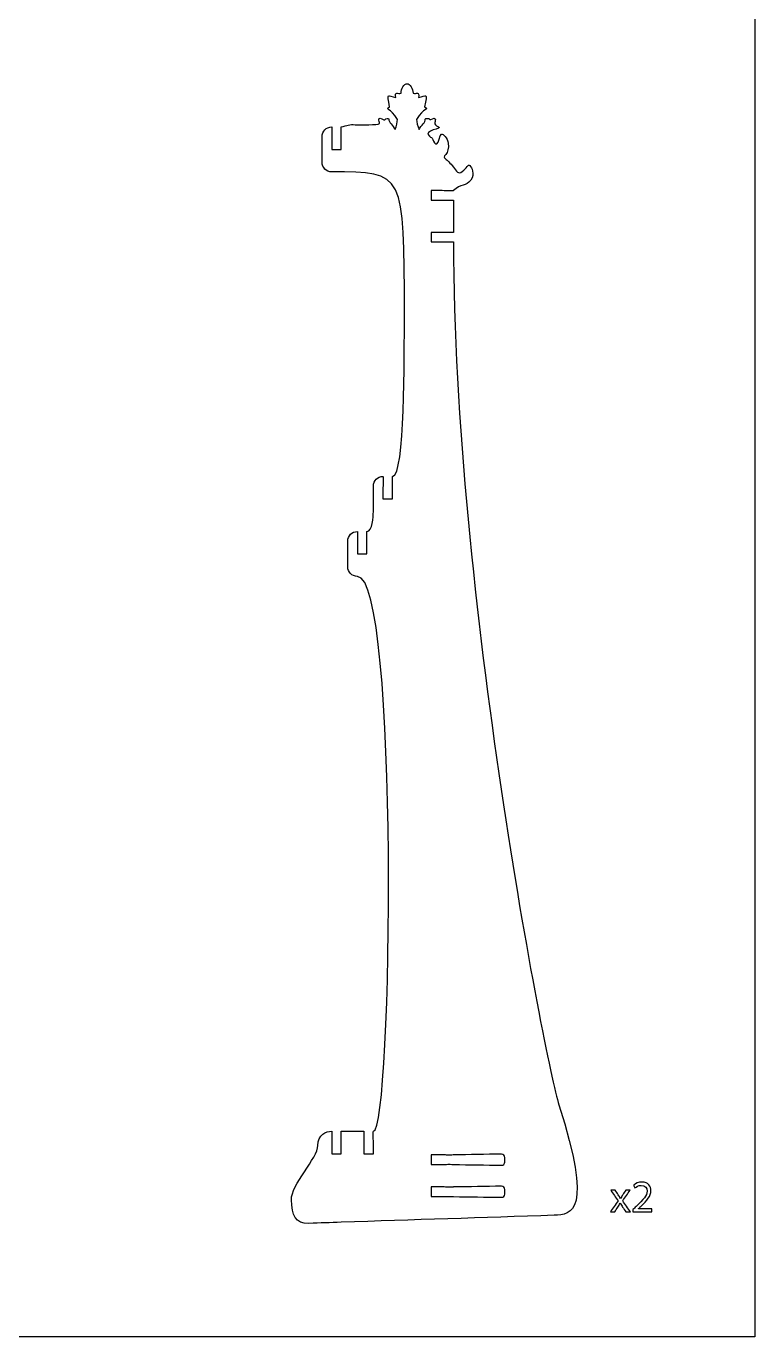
# Model space of a CAD drawing. Extents: x 0 to 850, y 0 to 700.
# Drawn here: x 623 to 850.2, y 0.3 to 408.9 of the extents above; entities that cross this region are included whole.
import ezdxf

# ---------------------------------------------------------------- set-up
doc = ezdxf.new("R2010")
doc.units = 0
doc.header["$MEASUREMENT"] = 0
doc.layers.add('DEFAULT', color=7, linetype='CONTINUOUS')

msp = doc.modelspace()

# ---------------------------------------------------------------- linework, layer by layer
at = {"layer": 'DEFAULT', "color": 7}
msp.add_lwpolyline([(850.25, 0.25), (0.25, 0.25), (0.25, 700.25), (850.25, 700.25)], close=True, dxfattribs=at)
at = {"layer": 'DEFAULT', "color": 1}
for points, knots in [([(789.17, 72.56), (784.94, 85.84), (756.27, 232), (756.27, 341.59), (756.27, 341.64), (755.49, 341.64), (754.52, 341.64), (753.93, 341.64), (753.74, 341.59), (752.77, 341.59), (751.6, 341.59), (750.44, 341.59), (749.27, 341.59), (749.27, 342.59), (749.27, 343.59), (749.27, 344.59), (750.44, 344.59), (751.6, 344.59), (752.77, 344.59), (753.74, 344.59), (753.93, 344.54), (754.52, 344.54), (755.49, 344.54), (756.27, 344.54), (756.27, 344.59), (756.27, 347.92), (756.27, 351.26), (756.27, 354.59), (756.27, 354.64), (755.49, 354.64), (754.52, 354.64), (753.93, 354.64), (753.74, 354.59), (752.77, 354.59), (751.6, 354.59), (750.44, 354.59), (749.27, 354.59), (749.27, 355.59), (749.27, 356.59), (749.27, 357.59), (750.44, 357.59), (751.6, 357.59), (752.77, 357.59), (753.74, 357.59), (753.93, 357.54), (754.52, 357.54), (755.49, 357.54), (756.24, 357.56), (756.27, 357.59), (758.48, 359.8), (760.23, 358.81), (761.64, 360.81), (763.05, 362.81), (761.91, 364.86), (761.36, 365.41), (760.82, 365.95), (760.45, 364.59), (759.02, 363.56), (757.62, 362.55), (757.26, 363.69), (756.23, 364.95), (755.19, 366.21), (754.37, 367.12), (753.74, 367.51), (753.12, 367.89), (753.26, 368.19), (753.86, 368.91), (754.47, 369.64), (754.82, 370.76), (754.63, 372.36), (754.44, 373.96), (753.07, 375.42), (752.5, 375.24), (751.91, 375.05), (751.67, 372.32), (751.05, 372.15), (750.44, 371.98), (750.17, 372.84), (749.83, 373.55), (749.49, 374.26), (749.31, 374.13), (748.78, 374.54), (746.28, 376.48), (753.43, 376.86), (751.57, 377.54), (749.64, 378.25), (750.87, 379.41), (750.57, 380), (750.27, 380.59), (749.15, 379.42), (748.88, 379.82), (748.6, 380.22), (747.39, 380.22), (747.48, 379.88), (747.63, 378.98), (746.18, 377.87), (745.51, 376.65), (745.04, 377.7), (744.81, 379.07), (744.78, 379.73), (746.9, 383.65), (749.01, 382.75), (747.26, 383.75), (748.2, 388.32), (747.86, 387.15), (745.34, 386.68), (745.73, 388.61), (744.68, 387.7), (743.68, 387.98), (743.68, 389.41), (742.71, 390.92), (741.8, 390.92), (740.89, 390.92), (739.91, 389.41), (739.91, 387.98), (738.91, 387.7), (737.86, 388.61), (738.25, 386.68), (735.74, 387.15), (735.4, 388.32), (736.34, 383.75), (734.57, 382.75), (736.69, 383.65), (738.81, 379.73), (738.78, 379.07), (738.55, 377.7), (738.08, 376.65), (737.41, 377.87), (735.96, 378.98), (736.11, 379.88), (736.2, 380.22), (735.15, 380.13), (734.87, 379.72), (734.6, 379.32), (733.33, 380.59), (733.02, 380), (732.72, 379.41), (733.51, 378.85), (733.15, 378.48), (732.78, 378.1), (727.29, 378.01), (725.57, 378.14), (723.84, 378.26), (723.04, 378.03), (721.28, 377.44), (721.23, 377.44), (721.23, 376.65), (721.23, 375.69), (721.23, 375.1), (721.28, 374.9), (721.28, 373.94), (721.28, 372.77), (721.28, 371.6), (721.28, 370.43), (720.28, 370.43), (719.28, 370.43), (718.28, 370.43), (718.28, 371.6), (718.28, 372.77), (718.28, 373.94), (718.28, 374.9), (718.33, 375.1), (718.33, 375.69), (718.33, 376.65), (718.33, 377.44), (718.28, 377.44), (716.62, 377.44), (715.28, 376.1), (715.28, 374.44), (715.28, 371.77), (715.28, 369.1), (715.28, 366.43), (715.28, 364.78), (716.62, 363.44), (718.28, 363.44), (741.06, 363.44), (740.94, 363.44), (740.94, 318.74), (740.94, 306.31), (741.16, 268.51), (737.28, 268.51), (737.23, 268.51), (737.23, 267.73), (737.23, 266.76), (737.23, 266.17), (737.28, 265.98), (737.28, 265.01), (737.28, 263.85), (737.28, 262.68), (737.28, 261.51), (736.28, 261.51), (735.28, 261.51), (734.28, 261.51), (734.28, 262.68), (734.28, 263.85), (734.28, 265.01), (734.28, 265.98), (734.33, 266.17), (734.33, 266.76), (734.33, 267.73), (734.33, 268.51), (734.28, 268.51), (732.62, 268.51), (731.28, 267.17), (731.28, 265.51), (731.28, 262.85), (731.28, 260.18), (731.28, 257.51), (731.28, 255.85), (730.94, 251.33), (729.28, 251.33), (729.23, 251.33), (729.23, 250.54), (729.23, 249.58), (729.23, 248.99), (729.28, 248.79), (729.28, 247.83), (729.28, 246.66), (729.28, 245.49), (729.28, 244.32), (728.28, 244.32), (727.28, 244.32), (726.28, 244.32), (726.28, 245.49), (726.28, 246.66), (726.28, 247.83), (726.28, 248.79), (726.33, 248.99), (726.33, 249.58), (726.33, 250.54), (726.33, 251.33), (726.28, 251.33), (724.62, 251.33), (723.28, 249.99), (723.28, 248.33), (723.28, 245.66), (723.28, 242.99), (723.28, 240.32), (723.28, 238.67), (724.62, 237.32), (726.28, 237.32), (739.4, 237.32), (737.29, 64.31), (731.28, 64.31), (731.23, 64.31), (731.23, 63.53), (731.23, 62.56), (731.23, 61.97), (731.28, 61.78), (731.28, 60.81), (731.28, 59.64), (731.28, 58.48), (731.28, 57.31), (730.28, 57.31), (729.28, 57.31), (728.28, 57.31), (728.28, 58.48), (728.28, 59.64), (728.28, 60.81), (728.28, 61.78), (728.33, 61.97), (728.33, 62.56), (728.33, 63.53), (728.33, 64.31), (728.28, 64.31), (725.95, 64.31), (723.61, 64.31), (721.28, 64.31), (721.23, 64.31), (721.23, 63.53), (721.23, 62.56), (721.23, 61.97), (721.28, 61.78), (721.28, 60.81), (721.28, 59.64), (721.28, 58.48), (721.28, 57.31), (720.28, 57.31), (719.28, 57.31), (718.28, 57.31), (718.28, 58.48), (718.28, 59.64), (718.28, 60.81), (718.28, 61.78), (718.33, 61.97), (718.33, 62.56), (718.33, 63.53), (718.33, 64.31), (718.28, 64.31), (716.62, 64.31), (713.97, 63.3), (713.97, 59.89), (713.97, 56.04), (705.54, 47.47), (705.71, 42.96), (705.89, 38.09), (706.83, 35.45), (711.19, 35.61), (714.55, 35.72), (717.92, 35.84), (721.28, 35.96), (743.41, 36.68), (765.54, 37.41), (787.67, 38.13), (793.23, 38.35), (799.84, 39.1), (789.17, 72.56)], [1, 1, 1, 1, 2, 2, 2, 3, 3, 3, 4, 4, 4, 13.93, 13.93, 13.93, 22.44, 22.44, 22.44, 32.37, 32.37, 32.37, 33.37, 33.37, 33.37, 34.37, 34.37, 34.37, 62.72, 62.72, 62.72, 63.72, 63.72, 63.72, 64.72, 64.72, 64.72, 74.65, 74.65, 74.65, 83.16, 83.16, 83.16, 93.09, 93.09, 93.09, 94.09, 94.09, 94.09, 95.09, 95.09, 95.09, 96.09, 96.09, 96.09, 97.09, 97.09, 97.09, 98.09, 98.09, 98.09, 99.09, 99.09, 99.09, 100.09, 100.09, 100.09, 101.09, 101.09, 101.09, 102.09, 102.09, 102.09, 103.09, 103.09, 103.09, 104.09, 104.09, 104.09, 105.09, 105.09, 105.09, 106.09, 106.09, 106.09, 107.09, 107.09, 107.09, 108.09, 108.09, 108.09, 109.09, 109.09, 109.09, 110.09, 110.09, 110.09, 111.09, 111.09, 111.09, 112.09, 112.09, 112.09, 113.09, 113.09, 113.09, 114.09, 114.09, 114.09, 115.09, 115.09, 115.09, 116.09, 116.09, 116.09, 117.09, 117.09, 117.09, 118.09, 118.09, 118.09, 119.09, 119.09, 119.09, 120.09, 120.09, 120.09, 121.09, 121.09, 121.09, 122.09, 122.09, 122.09, 123.09, 123.09, 123.09, 124.09, 124.09, 124.09, 125.09, 125.09, 125.09, 126.09, 126.09, 126.09, 127.09, 127.09, 127.09, 128.09, 128.09, 128.09, 129.09, 129.09, 129.09, 139.02, 139.02, 139.02, 147.53, 147.53, 147.53, 157.46, 157.46, 157.46, 158.46, 158.46, 158.46, 159.46, 159.46, 159.46, 160.46, 160.46, 160.46, 183.15, 183.15, 183.15, 184.15, 184.15, 184.15, 185.15, 185.15, 185.15, 186.15, 186.15, 186.15, 187.15, 187.15, 187.15, 188.15, 188.15, 188.15, 198.08, 198.08, 198.08, 206.59, 206.59, 206.59, 216.52, 216.52, 216.52, 217.52, 217.52, 217.52, 218.52, 218.52, 218.52, 219.52, 219.52, 219.52, 242.21, 242.21, 242.21, 243.21, 243.21, 243.21, 244.21, 244.21, 244.21, 245.21, 245.21, 245.21, 255.14, 255.14, 255.14, 263.65, 263.65, 263.65, 273.58, 273.58, 273.58, 274.58, 274.58, 274.58, 275.58, 275.58, 275.58, 276.58, 276.58, 276.58, 299.27, 299.27, 299.27, 300.27, 300.27, 300.27, 301.27, 301.27, 301.27, 302.27, 302.27, 302.27, 303.27, 303.27, 303.27, 313.2, 313.2, 313.2, 321.71, 321.71, 321.71, 331.64, 331.64, 331.64, 332.64, 332.64, 332.64, 333.64, 333.64, 333.64, 353.47, 353.47, 353.47, 354.47, 354.47, 354.47, 355.47, 355.47, 355.47, 365.4, 365.4, 365.4, 373.91, 373.91, 373.91, 383.84, 383.84, 383.84, 384.84, 384.84, 384.84, 385.84, 385.84, 385.84, 386.84, 386.84, 386.84, 387.84, 387.84, 387.84, 388.84, 388.84, 388.84, 417.477465, 417.477465, 417.477465, 605.767928, 605.767928, 605.767928, 606.767928, 606.767928, 606.767928, 606.767928]), ([(772.27, 54.73), (772.27, 54.17), (771.81, 53.72), (771.26, 53.73), (766.26, 53.81), (761.27, 53.89), (756.27, 53.96), (756.27, 54.02), (755.49, 54.02), (754.52, 54.02), (753.93, 54.02), (753.74, 53.96), (752.77, 53.96), (751.6, 53.96), (750.44, 53.96), (749.27, 53.96), (749.27, 54.97), (749.27, 55.97), (749.27, 56.97), (750.44, 56.97), (751.6, 56.97), (752.77, 56.97), (753.74, 56.97), (753.93, 56.92), (754.52, 56.92), (755.49, 56.92), (756.27, 56.92), (756.27, 56.97), (761.27, 57.04), (766.26, 57.12), (771.26, 57.2), (771.81, 57.21), (772.27, 56.76), (772.27, 56.2), (772.27, 55.71), (772.27, 55.22), (772.27, 54.73)], [4.16, 4.16, 4.16, 4.16, 5.16, 5.16, 5.16, 47.645127, 47.645127, 47.645127, 48.645127, 48.645127, 48.645127, 49.645127, 49.645127, 49.645127, 59.575127, 59.575127, 59.575127, 68.085127, 68.085127, 68.085127, 78.015127, 78.015127, 78.015127, 79.015127, 79.015127, 79.015127, 80.015127, 80.015127, 80.015127, 122.500254, 122.500254, 122.500254, 123.500254, 123.500254, 123.500254, 127.660254, 127.660254, 127.660254, 127.660254]), ([(772.27, 44.73), (772.27, 44.17), (771.81, 43.72), (771.26, 43.73), (766.26, 43.81), (761.27, 43.89), (756.27, 43.96), (756.27, 44.02), (755.49, 44.02), (754.52, 44.02), (753.93, 44.02), (753.74, 43.96), (752.77, 43.96), (751.6, 43.96), (750.44, 43.96), (749.27, 43.96), (749.27, 44.96), (749.27, 45.96), (749.27, 46.97), (750.44, 46.97), (751.6, 46.97), (752.77, 46.97), (753.74, 46.97), (753.93, 46.92), (754.52, 46.92), (755.49, 46.92), (756.27, 46.92), (756.27, 46.97), (761.27, 47.04), (766.26, 47.12), (771.26, 47.2), (771.81, 47.21), (772.27, 46.75), (772.27, 46.2), (772.27, 45.71), (772.27, 45.22), (772.27, 44.73)], [4.16, 4.16, 4.16, 4.16, 5.16, 5.16, 5.16, 47.645127, 47.645127, 47.645127, 48.645127, 48.645127, 48.645127, 49.645127, 49.645127, 49.645127, 59.575127, 59.575127, 59.575127, 68.085127, 68.085127, 68.085127, 78.015127, 78.015127, 78.015127, 79.015127, 79.015127, 79.015127, 80.015127, 80.015127, 80.015127, 122.500254, 122.500254, 122.500254, 123.500254, 123.500254, 123.500254, 127.660254, 127.660254, 127.660254, 127.660254])]:
    msp.add_open_spline(points, degree=3, knots=knots, dxfattribs=at)
at = {"layer": 'DEFAULT', "color": 7}
for points, knots in [([(806.68, 45.99), (807.01, 45.5), (807.33, 45.01), (807.66, 44.52), (807.91, 44.14), (808.12, 43.79), (808.35, 43.41), (808.36, 43.41), (808.37, 43.41), (808.39, 43.41), (808.61, 43.82), (808.84, 44.17), (809.07, 44.54), (809.39, 45.02), (809.71, 45.51), (810.03, 45.99), (810.47, 45.99), (810.92, 45.99), (811.37, 45.99), (810.59, 44.89), (809.81, 43.79), (809.04, 42.69), (809.84, 41.51), (810.64, 40.34), (811.44, 39.16), (810.97, 39.16), (810.5, 39.16), (810.03, 39.16), (809.69, 39.67), (809.36, 40.19), (809.02, 40.7), (808.76, 41.09), (808.53, 41.47), (808.29, 41.88), (808.28, 41.88), (808.27, 41.88), (808.26, 41.88), (808.04, 41.46), (807.8, 41.11), (807.54, 40.7), (807.21, 40.19), (806.88, 39.67), (806.55, 39.16), (806.1, 39.16), (805.64, 39.16), (805.19, 39.16), (806, 40.32), (806.8, 41.48), (807.61, 42.65), (806.84, 43.76), (806.07, 44.87), (805.3, 45.99), (805.76, 45.99), (806.22, 45.99), (806.68, 45.99)], [0, 0, 0, 0, 4.990928, 4.990928, 4.990928, 5.990928, 5.990928, 5.990928, 6.110928, 6.110928, 6.110928, 7.110928, 7.110928, 7.110928, 12.046975, 12.046975, 12.046975, 15.844975, 15.844975, 15.844975, 27.295118, 27.295118, 27.295118, 39.385875, 39.385875, 39.385875, 43.384875, 43.384875, 43.384875, 48.58742, 48.58742, 48.58742, 49.58742, 49.58742, 49.58742, 49.66742, 49.66742, 49.66742, 50.66742, 50.66742, 50.66742, 55.847699, 55.847699, 55.847699, 59.726699, 59.726699, 59.726699, 71.763134, 71.763134, 71.763134, 83.290711, 83.290711, 83.290711, 87.210711, 87.210711, 87.210711, 87.210711]), ([(812.24, 39.16), (812.24, 39.42), (812.24, 39.67), (812.24, 39.92), (812.57, 40.24), (812.89, 40.55), (813.22, 40.87), (815.56, 43.1), (816.61, 44.28), (816.63, 45.67), (816.63, 46.6), (816.18, 47.46), (814.81, 47.46), (813.98, 47.46), (813.29, 47.03), (812.86, 46.68), (812.73, 46.97), (812.6, 47.26), (812.47, 47.56), (813.1, 48.09), (814, 48.49), (815.06, 48.49), (817.04, 48.49), (817.87, 47.13), (817.87, 45.82), (817.87, 44.13), (816.64, 42.76), (814.71, 40.9), (814.47, 40.67), (814.22, 40.44), (813.98, 40.22), (813.98, 40.21), (813.98, 40.2), (813.98, 40.19), (815.35, 40.19), (816.72, 40.19), (818.1, 40.19), (818.1, 39.85), (818.1, 39.5), (818.1, 39.16), (816.14, 39.16), (814.19, 39.16), (812.24, 39.16)], [16.597, 16.597, 16.597, 16.597, 18.756, 18.756, 18.756, 22.603077, 22.603077, 22.603077, 23.603077, 23.603077, 23.603077, 24.603077, 24.603077, 24.603077, 25.603077, 25.603077, 25.603077, 28.324253, 28.324253, 28.324253, 29.324253, 29.324253, 29.324253, 30.324253, 30.324253, 30.324253, 31.324253, 31.324253, 31.324253, 34.154942, 34.154942, 34.154942, 34.233942, 34.233942, 34.233942, 45.911942, 45.911942, 45.911942, 48.831942, 48.831942, 48.831942, 65.428942, 65.428942, 65.428942, 65.428942])]:
    msp.add_open_spline(points, degree=3, knots=knots, dxfattribs=at)

doc.saveas('drawing.dxf')
